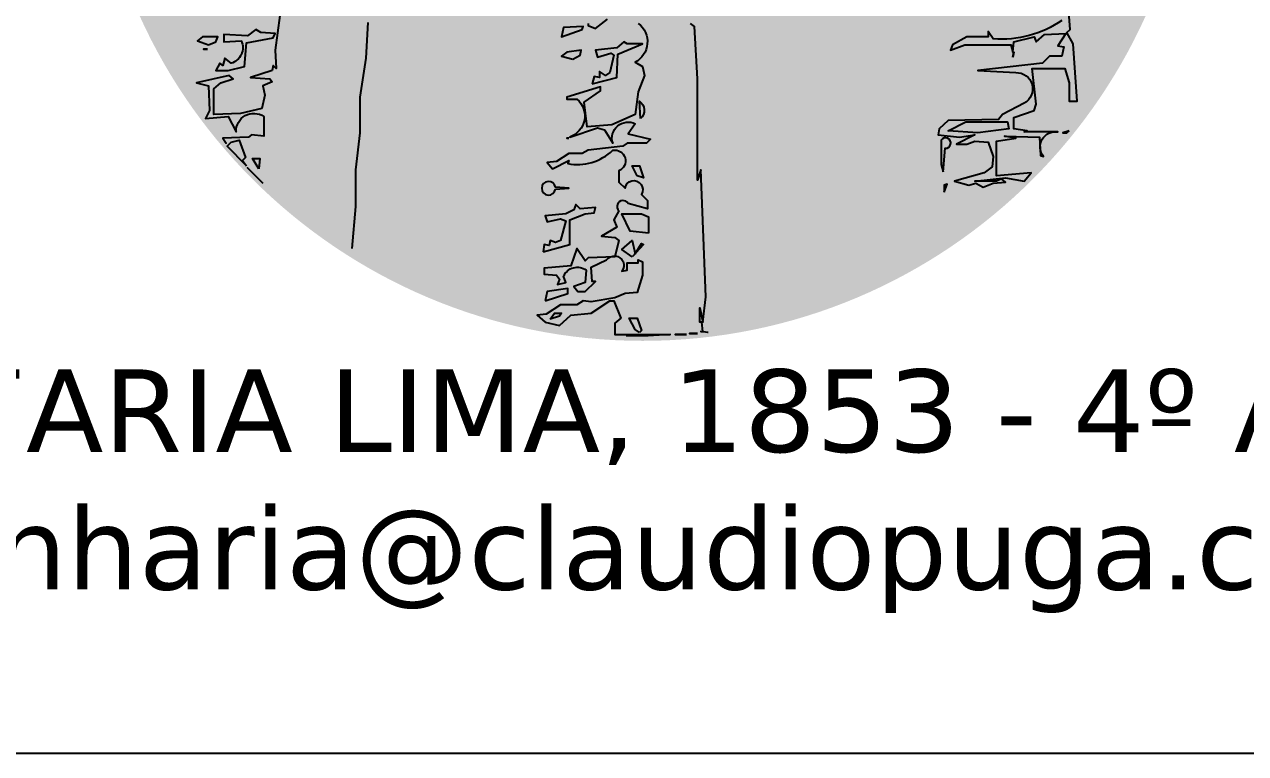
# Model space of a CAD drawing. Header units: millimetres. Extents: x -4122 to 5523, y -2094 to 2406.
# Drawn here: x 5133 to 5242, y -1508.3 to -1443.2 of the extents above; entities that cross this region are included whole.
import ezdxf

# ---------------------------------------------------------------- set-up
doc = ezdxf.new("R2010")
doc.units = ezdxf.units.MM
doc.header["$LTSCALE"] = 50
doc.layers.add('CARIMBO', color=7, linetype='Continuous')
doc.layers.add('F-LOGO', color=7, linetype='Continuous')
doc.styles.add('Graphite Light Narrow', font='')
doc.styles.get('Graphite Light Narrow').set_extended_font_data('Graphite Light Narrow')

# ---------------------------------------------------------------- blocks, each defined once
blk = doc.blocks.new('LOGO_CP')
at = {"layer": 'F-LOGO', "true_color": 0xfbb000}
h = blk.add_hatch(color=40, dxfattribs=at)
h.dxf.hatch_style = 1
h.paths.add_polyline_path([(41.348, 0.17, 1), (-41.495, 0.17, 1)])
at = {"layer": 'F-LOGO'}
h = blk.add_hatch(color=1, dxfattribs=at)
h.dxf.hatch_style = 1
h.paths.add_polyline_path([(16.198, 3.424), (14.529, 4.025), (13.888, 4.079), (13.944, 4.236), (12.889, 4.616), (10.875, 4.374, -0.184109), (9.509, 4.079), (9.498, 4.209), (8.085, 4.039), (4.781, 1.713, -0.03298), (4.625, 1.603), (0.906, -2.067), (0.061, -3.833), (0.676, -4.678), (0.292, -10.516), (0.138, -11.438), (-0.169, -11.822), (0.2, -18.285, -0.178204), (0.145, -19.491), (0.061, -21.347), (0.642, -26.137), (-0.016, -29.028), (0.126, -30.552), (0.292, -30.718), (0.292, -31.333), (0.196, -31.307), (0.369, -33.176), (-0.092, -35.606), (-0.092, -36.326), (-0.476, -37.632), (-0.092, -40.781), (4.326, -40.556), (4.286, -40.551), (4.44, -40.551), (4.363, -39.859), (4.209, -39.859), (4.209, -38.784), (4.44, -39.859), (4.67, -37.939), (4.286, -28.414), (4.056, -29.182), (4.056, -21.577), (3.825, -17.66), (3.518, -17.429), (3.441, -10.439), (3.595, -9.978, -0.267216), (4.593, -4.294), (7.512, -1.452), (8.665, -0.684), (10.201, -0.377, -0.239025), (14.349, -0.146), (16.192, -0.223), (17.652, -1.145), (20.033, -3.449), (20.648, -3.526), (19.923, -0.875, -0.036156), (19.72, -0.594), (18.175, 1.551, -0.01058), (18.141, 1.599)])
h = blk.add_hatch(color=1, dxfattribs=at)
h.dxf.hatch_style = 1
h.paths.add_polyline_path([(-21.666, -31.879), (-21.888, -34.268), (-29.167, -28.836), (-28.821, -27.569), (-28.514, -25.879), (-27.746, -18.351), (-27.131, -15.509), (-26.44, -13.358), (-26.286, -12.052), (-26.516, -10.132), (-25.748, -6.752), (-24.903, -4.985), (-24.107, -3.243), (-23.06, -2.835), (-21.908, -1.682), (-20.371, -0.377), (-18.489, 0.468), (-16.3, 1.16), (-14.029, 1.016), (-12.037, 1.006), (-10.309, 0.123), (-9.08, -0.761), (-7.927, -2.374), (-7.5, -3.676), (-7.163, -4.79), (-8.503, -4.798), (-9.521, -4.055), (-10.665, -3.519), (-12.028, -3.192), (-13.155, -3.144), (-15.091, -3.447), (-16.3, -3.68), (-18.655, -5.249), (-20.592, -8.215), (-21.139, -11.515), (-20.982, -13.226), (-20.679, -17.353), (-20.832, -20.041), (-21.293, -22.96), (-21.293, -25.649), (-21.6, -28.414)])
at = {"layer": 'F-LOGO', "color": 1}
for points in [[(-4.164, -17.429), (-4.164, -17.583), (-3.626, -17.813), (-2.704, -17.122)], [(-21.892, -34.314), (-21.6, -31.179), (-21.6, -28.414), (-21.293, -25.649), (-21.293, -22.96), (-20.832, -20.041), (-20.679, -17.353)]]:
    blk.add_lwpolyline(points, dxfattribs=at)
for points in [[(-0.4, -17.429, -0.54208), (-0.63, -20.348), (-0.092, -20.656), (0.061, -21.347), (-0.4, -22.576), (-0.63, -24.266), (-2.397, -25.034), (-4.24, -25.188), (-4.471, -23.344), (-3.242, -22.499), (-3.242, -22.192), (-5.777, -22.96), (-5.777, -23.114), (-5.008, -23.114, -0.581118), (-5.546, -25.956), (-3.472, -25.264), (-2.934, -25.418), (-2.32, -26.417, -0.656891), (-0.63, -24.957), (-1.168, -25.725), (0.522, -26.109), (0.215, -26.417), (-1.245, -26.417), (-1.552, -26.647), (-4.164, -26.954), (-4.624, -27.185), (-5.623, -27.185), (-6.545, -27.799), (-7.236, -27.876), (-6.852, -28.337), (-5.623, -27.723), (-5.7, -27.953, 0.239765), (-2.32, -26.954, -0.904474), (-1.859, -28.491), (-1.859, -29.336), (-1.398, -29.797, -1.230789), (-0.169, -30.257), (0.292, -30.718), (0.292, -31.333), (-1.168, -30.949, 1.162517), (-1.859, -31.486), (-2.243, -32.178), (-2.013, -32.715), (-3.165, -33.407), (-2.166, -33.484), (-1.859, -33.714), (-2.166, -34.943), (-4.164, -35.02), (-4.394, -35.25), (-5.008, -34.329), (-5.469, -35.634), (-7.467, -35.788), (-7.467, -36.249), (-6.545, -36.326), (-6.314, -36.633), (-6.468, -37.017), (-5.853, -36.863), (-6.007, -36.403, -0.486799), (-4.317, -35.942), (-4.394, -36.863), (-5.239, -37.171), (-4.932, -37.555), (-4.394, -37.555), (-3.626, -36.787), (-3.856, -36.787), (-3.933, -35.711), (-2.781, -35.174, -1.009831), (-1.629, -36.018), (-1.245, -35.942), (-1.245, -35.404), (-0.4, -35.404), (-0.4, -35.174), (-0.092, -35.327), (-0.092, -36.326), (-0.476, -37.632), (-1.398, -37.708), (-2.166, -38.016), (-3.933, -38.323), (-4.548, -38.246), (-5.008, -38.553), (-6.237, -38.553), (-7.313, -39.245), (-8.004, -39.321), (-7.39, -39.859), (-6.314, -40.09), (-5.469, -39.321), (-3.933, -39.168), (-2.55, -38.246), (-2.243, -38.246), (-1.705, -39.552), (-2.166, -39.936), (-2.166, -40.781), (1.982, -40.781, -0.021395), (-1.311, -40.878)], [(4.834, -40.626, -0.00006), (4.824, -40.627), (4.286, -40.551), (4.44, -40.551), (4.363, -39.859), (4.209, -39.859), (4.209, -38.784), (4.44, -39.859), (4.67, -37.939), (4.286, -28.414), (4.056, -29.182), (4.056, -21.577), (3.825, -17.66), (3.518, -17.429)], [(31.402, -17.199, -0.174666), (26.255, -18.582), (25.871, -18.044), (25.871, -18.428), (24.258, -18.428), (23.182, -19.042), (23.029, -19.427), (24.104, -19.042), (27.561, -19.042), (27.714, -19.58), (27.791, -18.812), (29.328, -18.428), (29.481, -18.812), (30.096, -18.274), (31.709, -18.198), (31.094, -19.119), (31.555, -19.196), (31.402, -19.887), (30.48, -19.887), (29.942, -20.425), (25.103, -20.963), (27.945, -21.116, -0.78918), (28.559, -23.421), (26.946, -24.266), (26.639, -24.65), (22.875, -24.727), (22.184, -25.341), (22.107, -25.802), (23.72, -25.956), (24.872, -25.802), (23.49, -26.493), (24.258, -26.493), (24.872, -26.263), (25.871, -26.34), (26.255, -27.415), (26.178, -28.183), (25.564, -28.644), (23.336, -29.259), (24.411, -29.566), (24.949, -29.412), (25.487, -29.72), (26.255, -29.412), (27.177, -29.336), (26.87, -29.105), (26.485, -29.259), (24.872, -29.259), (27.177, -29.028), (28.559, -29.259), (29.097, -28.644), (26.485, -28.875), (26.485, -26.263), (27.945, -26.033), (27.1, -25.879), (29.712, -25.956), (29.788, -27.338), (30.019, -27.415, -0.686844), (31.094, -25.572), (28.559, -25.572), (28.79, -25.495), (27.791, -25.341), (27.791, -24.496), (29.328, -23.959), (29.481, -23.498), (29.174, -20.809), (31.632, -20.809), (31.939, -21.885), (31.939, -23.267), (32.554, -23.267), (32.247, -18.966), (31.786, -18.121), (32.016, -17.89), (31.632, -12.59)], [(-27.131, -15.509), (-27.669, -19.427), (-27.592, -20.809), (-27.822, -20.579), (-27.899, -20.963), (-29.512, -21.501), (-28.053, -21.577), (-27.899, -21.808), (-28.59, -22.115), (-28.437, -22.806), (-28.667, -23.805), (-30.28, -24.189), (-32.278, -24.266), (-32.278, -22.346), (-31.74, -21.885), (-30.818, -21.577), (-31.125, -21.347), (-33.583, -21.885), (-32.662, -22.115), (-32.585, -23.959), (-32.892, -24.573), (-31.202, -24.419), (-30.588, -25.572, -0.626672), (-28.514, -24.419), (-28.514, -25.879), (-29.435, -25.802), (-29.666, -25.956), (-31.586, -26.033), (-31.356, -26.417, -0.000974), (-31.451, -26.311, -0.000974)]]:
    blk.add_lwpolyline(points, format="xyb", dxfattribs=at)
for points in [[(-31.202, -20.963), (-29.973, -20.656), (-29.82, -18.889), (-27.822, -18.505), (-27.669, -18.198), (-28.744, -18.121), (-29.128, -17.89), (-29.743, -18.351), (-31.509, -18.274), (-31.509, -18.812), (-30.204, -18.735, -0.453234), (-30.972, -20.425), (-31.433, -20.041), (-31.586, -20.579), (-31.817, -20.425), (-32.124, -20.963)], [(-0.246, -24.573), (-0.323, -23.267, -0.507343)], [(22.491, -28.567), (22.645, -26.801, 1.713316), (22.337, -26.186), (22.337, -28.03)], [(-6.622, -29.873), (-5.623, -29.797), (-6.622, -29.72, 13.360018)]]:
    blk.add_lwpolyline(points, format="xyb", close=True, dxfattribs=at)
for points in [[(-4.624, -17.89), (-4.548, -17.66), (-6.007, -17.737), (-6.161, -18.428)], [(-32.662, -19.042), (-32.124, -18.812), (-31.97, -18.428), (-33.123, -18.428), (-33.507, -18.735)], [(-3.856, -21.961), (-2.013, -21.501), (-1.936, -19.734), (-0.092, -18.966), (-1.245, -18.966), (-1.475, -18.812), (-2.013, -19.273), (-3.626, -19.427), (-3.472, -19.964), (-2.474, -19.657), (-2.243, -19.811), (-2.55, -21.116), (-2.858, -21.347), (-3.319, -21.04), (-3.319, -21.501), (-3.703, -21.424)], [(-32.738, -19.35), (-33.046, -19.35), (-32.738, -19.35)], [(-5.316, -20.118), (-4.778, -19.811), (-4.701, -19.427), (-5.777, -19.58), (-6.161, -19.887)], [(27.714, -19.964), (27.791, -19.58), (27.714, -19.964)], [(25.103, -25.649), (22.875, -25.495), (24.181, -24.804), (27.33, -24.804), (27.407, -25.341)], [(31.939, -25.495), (31.478, -25.649), (31.786, -25.649)], [(-29.82, -28.107), (-31.279, -26.647), (-30.972, -26.34), (-30.357, -26.186), (-29.896, -27.492), (-30.127, -27.723)], [(-5.623, -26.033), (-5.777, -26.033), (-5.623, -26.033)], [(-28.59, -29.412), (-29.743, -28.26), (-28.59, -29.412)], [(-28.898, -28.337), (-29.359, -27.569), (-28.821, -27.569)], [(-0.476, -28.875), (-0.86, -28.107), (-0.323, -28.107), (-0.016, -29.028)], [(22.568, -30.104), (22.798, -29.489), (22.568, -29.566)], [(-7.543, -34.559), (-5.546, -34.021), (-5.546, -32.178), (-4.394, -31.717), (-3.703, -31.64), (-3.626, -31.256), (-4.778, -31.333), (-5.085, -31.026), (-5.239, -31.41), (-5.853, -31.717), (-7.39, -31.87), (-7.236, -32.331), (-6.237, -32.101), (-5.853, -32.255), (-6.237, -33.714), (-6.622, -33.868), (-7.006, -33.714), (-7.082, -34.098), (-7.467, -34.021)], [(0.369, -33.176), (-1.014, -33.023), (-1.629, -31.717), (-0.169, -31.717), (0.369, -31.947)], [(-0.86, -34.943), (-1.629, -34.405), (-0.86, -33.714), (-0.63, -34.713), (-0.169, -33.944), (-0.016, -34.021)], [(-7.39, -38.246), (-5.7, -37.708), (-5.7, -37.324), (-7.236, -37.555)], [(-7.006, -39.629), (-6.698, -39.168), (-6.161, -39.168), (-6.314, -39.398)], [(-0.323, -40.627), (-0.63, -40.397), (-1.091, -39.552), (-0.476, -39.552), (-0.169, -40.474)], [(3.211, -40.781), (2.366, -40.781), (3.211, -40.781)], [(4.056, -40.704), (3.441, -40.704), (4.056, -40.704)]]:
    blk.add_lwpolyline(points, close=True, dxfattribs=at)
at = {"layer": 'F-LOGO', "color": 1, "insert": (-131.022, -43.395), "char_height": 6.19195, "width": 358.7696, "attachment_point": 1, "style": 'Graphite Light Narrow'}
blk.add_mtext('\\pi33.832;{\\fVerdana|b0|i0|c0|p34;AV.  BRIG. FARIA LIMA, 1853 - 4º ANDAR - SP   F:+55 (11) 3813-6855\\P\\pi29.068;e-mail: engenharia@claudiopuga.com.br  -  site:www.claudiopuga.com.br}', dxfattribs=at)

msp = doc.modelspace()

# ---------------------------------------------------------------- linework, layer by layer
at = {"layer": 'CARIMBO', "color": 6}
msp.add_line((5475.436, -1508.299), (4625.436, -1508.299), dxfattribs=at)
msp.add_line((5475.436, -1508.299), (4625.436, -1508.299), dxfattribs=at)

# ---------------------------------------------------------------- block references
at = {"layer": 'F-LOGO', "xscale": 1.188858461142835, "yscale": 1.188858461142835, "zscale": 1.188858461142835}
msp.add_blockref('LOGO_CP', (5188.263, -1422.436), dxfattribs=at)
msp.add_blockref('LOGO_CP', (5188.263, -1422.436), dxfattribs=at)

doc.saveas('drawing.dxf')
